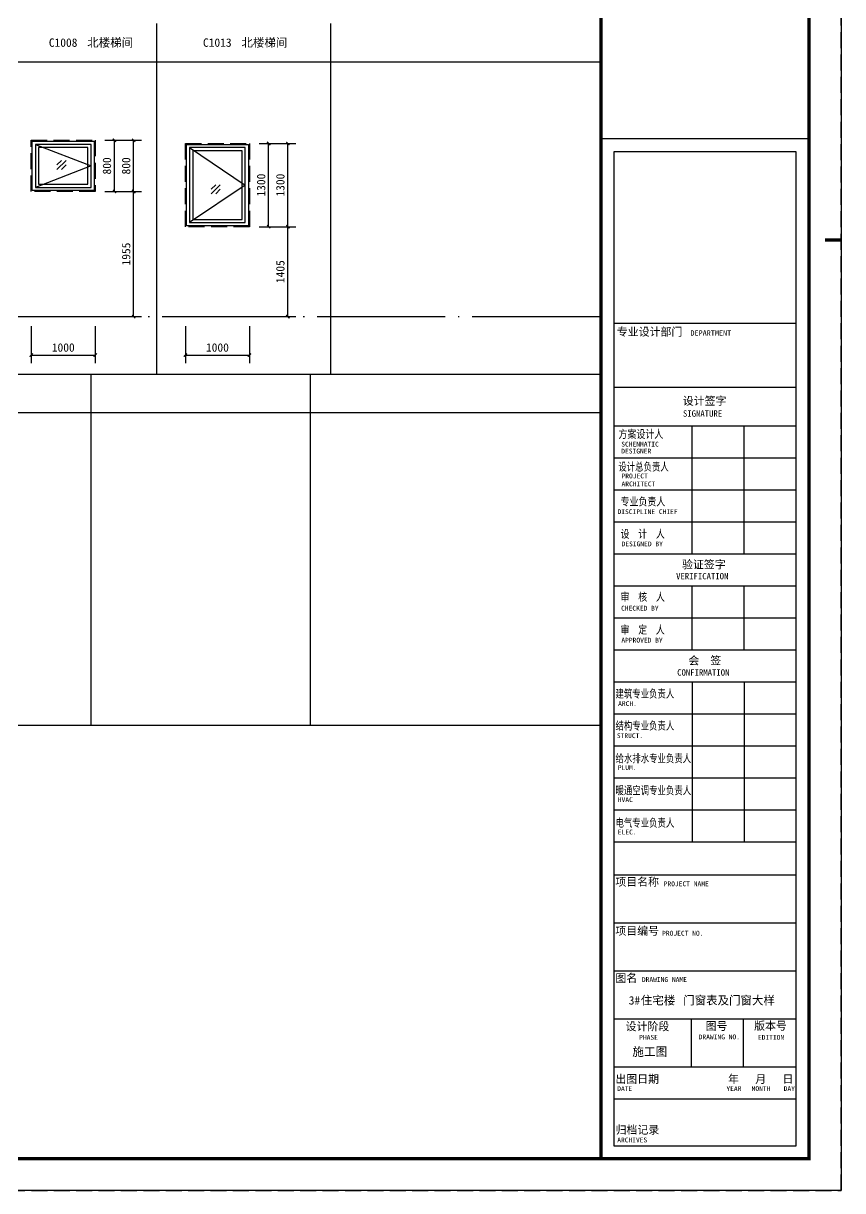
# Model space of a CAD drawing. Extents: x -25 to 42075, y -25 to 31330.
# Drawn here: x 29275 to 42075, y 0 to 18236 of the extents above; entities that cross this region are included whole.
import ezdxf
from ezdxf.enums import TextEntityAlignment as Align

# ---------------------------------------------------------------- set-up
doc = ezdxf.new("R2010")
doc.units = 0
doc.header["$LTSCALE"] = 1000
doc.header["$MEASUREMENT"] = 0
for name, pattern in [('5#楼-HZS$0$__DASH', [0.35, 0.25, -0.1]), ('DASH', [0.35, 0.25, -0.1]), ('DOTE', [2.42, 2, -0.2, 0.02, -0.2])]:
    doc.linetypes.add(name, pattern=pattern)
doc.layers.get('Defpoints').update_dxf_attribs({"color": 4, "linetype": 'DASH'})
for name, color, linetype in [('5#楼-HZS-ELEV-WIND', 4, 'Continuous'), ('A-ANNO-DOTE', 10, 'DOTE'), ('A-ANNO-IDEN', 3, 'Continuous'), ('A-ANNO-TEXT', 7, 'Continuous'), ('A1-无手签$0$A-ANNO-TTLB', 7, 'Continuous'), ('图签$0$A-ANNO-TTLB', 7, 'Continuous')]:
    doc.layers.add(name, color=color, linetype=linetype)
doc.layers.add('DIM_MODI', color=6, linetype='Continuous', plot=False)
doc.layers.add('图签$0$HIDDENLINE', color=250, linetype='Continuous', plot=False)
doc.layers.add('图签$0$PUB_TEXT', color=7, linetype='Continuous', lineweight=30)
doc.styles.add('_TCH_DIM_T3', font='simhei.ttf')
doc.styles.get("Standard").update_dxf_attribs({"font": 'simhei.ttf'})
doc.styles.add('图签$0$03_F标_dims$0$_TCH_DIM', font='')
doc.styles.add('图签$0$楷体', font='simkai.ttf')
doc.styles.add('图签$0$黑体', font='simhei.ttf')
doc.styles.get('图签$0$03_F标_dims$0$_TCH_DIM').set_extended_font_data('SimSun')
doc.dimstyles.new('_TCH_ARCH&&50', dxfattribs={"dimtxt": 131.434599, "dimasz": 50, "dimexe": 125, "dimexo": 150, "dimgap": 50, "dimtad": 1, "dimdec": 0, "dimzin": 0, "dimdsep": 46, "dimtxsty": '_TCH_DIM_T3', "dimblk": 'ARCHTICK', "dimcen": 0.09, "dimclrt": 7, "dimazin": 2, "dimtfac": 1, "dimtdec": 0, "dimtix": 1, "dimtmove": 2, "dimatfit": 3, "dimfxl": 50, "dimtolj": 1, "dimtzin": 0, "dimarcsym": 0})

# ---------------------------------------------------------------- blocks, each defined once
blk = doc.blocks.new('_ArchTick')
at = {"color": 0, "linetype": 'ByBlock', "const_width": 0.4}
blk.add_lwpolyline([(-0.5, -0.5), (0.5, 0.5)], dxfattribs=at)
blk = doc.blocks.new('*D53')
at = {"layer": 'A-ANNO-IDEN', "color": 0, "lineweight": -2, "transparency": 16777216}
for p, q in [((32957, 16359), (33232, 16359)), ((33107, 15059), (33107, 16359)), ((32957, 15059), (33232, 15059))]:
    blk.add_line(p, q, dxfattribs=at)
at = {"layer": 'Defpoints', "color": 0, "transparency": 16777216}
for p in [(32807, 16359), (33107, 16359), (32807, 15059)]:
    blk.add_point(p, dxfattribs=at)
at = {"layer": 'A-ANNO-IDEN', "color": 0, "lineweight": -2, "transparency": 16777216, "xscale": 50, "yscale": 50, "zscale": 50}
for p, rotation in [((33107, 16359), 90), ((33107, 15059), 270)]:
    blk.add_blockref('_ArchTick', p, dxfattribs=dict(at, rotation=rotation))
at = {"layer": 'A-ANNO-IDEN', "color": 7, "transparency": 16777216, "insert": (32990, 15709), "char_height": 131.4, "attachment_point": 5, "rotation": 90, "style": '_TCH_DIM_T3'}
blk.add_mtext('\\A1;1300', dxfattribs=at)
blk = doc.blocks.new('*D54')
at = {"layer": 'A-ANNO-IDEN', "color": 0, "lineweight": -2, "transparency": 16777216}
for p, q in [((32957, 15059), (33532, 15059)), ((33407, 13654), (33407, 15059)), ((32957, 13654), (33532, 13654))]:
    blk.add_line(p, q, dxfattribs=at)
at = {"layer": 'Defpoints', "color": 0, "transparency": 16777216}
for p in [(32807, 15059), (33407, 15059), (32807, 13654)]:
    blk.add_point(p, dxfattribs=at)
at = {"layer": 'A-ANNO-IDEN', "color": 0, "lineweight": -2, "transparency": 16777216, "xscale": 50, "yscale": 50, "zscale": 50}
for p, rotation in [((33407, 15059), 90), ((33407, 13654), 270)]:
    blk.add_blockref('_ArchTick', p, dxfattribs=dict(at, rotation=rotation))
at = {"layer": 'A-ANNO-IDEN', "color": 7, "transparency": 16777216, "insert": (33290, 14357), "char_height": 131.4, "attachment_point": 5, "rotation": 90, "style": '_TCH_DIM_T3'}
blk.add_mtext('\\A1;1405', dxfattribs=at)
blk = doc.blocks.new('*D55')
at = {"layer": 'A-ANNO-IDEN', "color": 0, "lineweight": -2, "transparency": 16777216}
for p, q in [((32957, 16359), (33532, 16359)), ((33407, 15059), (33407, 16359)), ((32957, 15059), (33532, 15059))]:
    blk.add_line(p, q, dxfattribs=at)
at = {"layer": 'Defpoints', "color": 0, "transparency": 16777216}
for p in [(32807, 16359), (33407, 16359), (32807, 15059)]:
    blk.add_point(p, dxfattribs=at)
at = {"layer": 'A-ANNO-IDEN', "color": 0, "lineweight": -2, "transparency": 16777216, "xscale": 50, "yscale": 50, "zscale": 50}
for p, rotation in [((33407, 16359), 90), ((33407, 15059), 270)]:
    blk.add_blockref('_ArchTick', p, dxfattribs=dict(at, rotation=rotation))
at = {"layer": 'A-ANNO-IDEN', "color": 7, "transparency": 16777216, "insert": (33290, 15709), "char_height": 131.4, "attachment_point": 5, "rotation": 90, "style": '_TCH_DIM_T3'}
blk.add_mtext('\\A1;1300', dxfattribs=at)
blk = doc.blocks.new('*D56')
at = {"layer": 'A-ANNO-IDEN', "color": 0, "lineweight": -2, "transparency": 16777216}
for p, q in [((31807, 13504), (31807, 12929)), ((32807, 13504), (32807, 12929)), ((31807, 13054), (32807, 13054))]:
    blk.add_line(p, q, dxfattribs=at)
at = {"layer": 'Defpoints', "color": 0, "transparency": 16777216}
for p in [(31807, 13654), (32807, 13654), (32807, 13054)]:
    blk.add_point(p, dxfattribs=at)
at = {"layer": 'A-ANNO-IDEN', "color": 0, "lineweight": -2, "transparency": 16777216, "xscale": 50, "yscale": 50, "zscale": 50, "rotation": 180}
blk.add_blockref('_ArchTick', (31807, 13054), dxfattribs=at)
at = {"layer": 'A-ANNO-IDEN', "color": 0, "lineweight": -2, "transparency": 16777216, "xscale": 50, "yscale": 50, "zscale": 50}
blk.add_blockref('_ArchTick', (32807, 13054), dxfattribs=at)
at = {"layer": 'A-ANNO-IDEN', "color": 7, "transparency": 16777216, "insert": (32307, 13171), "char_height": 131.4, "attachment_point": 5, "style": '_TCH_DIM_T3'}
blk.add_mtext('\\A1;1000', dxfattribs=at)
blk = doc.blocks.new('*D57')
at = {"layer": 'A-ANNO-IDEN', "color": 0, "lineweight": -2, "transparency": 16777216}
for p, q in [((30548, 16409), (30823, 16409)), ((30698, 15609), (30698, 16409)), ((30548, 15609), (30823, 15609))]:
    blk.add_line(p, q, dxfattribs=at)
at = {"layer": 'Defpoints', "color": 0, "transparency": 16777216}
for p in [(30398, 16409), (30698, 16409), (30398, 15609)]:
    blk.add_point(p, dxfattribs=at)
at = {"layer": 'A-ANNO-IDEN', "color": 0, "lineweight": -2, "transparency": 16777216, "xscale": 50, "yscale": 50, "zscale": 50}
for p, rotation in [((30698, 16409), 90), ((30698, 15609), 270)]:
    blk.add_blockref('_ArchTick', p, dxfattribs=dict(at, rotation=rotation))
at = {"layer": 'A-ANNO-IDEN', "color": 7, "transparency": 16777216, "insert": (30581, 16009), "char_height": 131.4, "attachment_point": 5, "rotation": 90, "style": '_TCH_DIM_T3'}
blk.add_mtext('\\A1;800', dxfattribs=at)
blk = doc.blocks.new('*D58')
at = {"layer": 'A-ANNO-IDEN', "color": 0, "lineweight": -2, "transparency": 16777216}
for p, q in [((30548, 15609), (31123, 15609)), ((30998, 13654), (30998, 15609)), ((30548, 13654), (31123, 13654))]:
    blk.add_line(p, q, dxfattribs=at)
at = {"layer": 'Defpoints', "color": 0, "transparency": 16777216}
for p in [(30398, 15609), (30998, 15609), (30398, 13654)]:
    blk.add_point(p, dxfattribs=at)
at = {"layer": 'A-ANNO-IDEN', "color": 0, "lineweight": -2, "transparency": 16777216, "xscale": 50, "yscale": 50, "zscale": 50}
for p, rotation in [((30998, 15609), 90), ((30998, 13654), 270)]:
    blk.add_blockref('_ArchTick', p, dxfattribs=dict(at, rotation=rotation))
at = {"layer": 'A-ANNO-IDEN', "color": 7, "transparency": 16777216, "insert": (30882, 14632), "char_height": 131.4, "attachment_point": 5, "rotation": 90, "style": '_TCH_DIM_T3'}
blk.add_mtext('\\A1;1955', dxfattribs=at)
blk = doc.blocks.new('*D59')
at = {"layer": 'A-ANNO-IDEN', "color": 0, "lineweight": -2, "transparency": 16777216}
for p, q in [((30548, 16409), (31123, 16409)), ((30998, 15609), (30998, 16409)), ((30548, 15609), (31123, 15609))]:
    blk.add_line(p, q, dxfattribs=at)
at = {"layer": 'Defpoints', "color": 0, "transparency": 16777216}
for p in [(30398, 16409), (30998, 16409), (30398, 15609)]:
    blk.add_point(p, dxfattribs=at)
at = {"layer": 'A-ANNO-IDEN', "color": 0, "lineweight": -2, "transparency": 16777216, "xscale": 50, "yscale": 50, "zscale": 50}
for p, rotation in [((30998, 16409), 90), ((30998, 15609), 270)]:
    blk.add_blockref('_ArchTick', p, dxfattribs=dict(at, rotation=rotation))
at = {"layer": 'A-ANNO-IDEN', "color": 7, "transparency": 16777216, "insert": (30881, 16009), "char_height": 131.4, "attachment_point": 5, "rotation": 90, "style": '_TCH_DIM_T3'}
blk.add_mtext('\\A1;800', dxfattribs=at)
blk = doc.blocks.new('*D60')
at = {"layer": 'A-ANNO-IDEN', "color": 0, "lineweight": -2, "transparency": 16777216}
for p, q in [((29398, 13504), (29398, 12929)), ((30398, 13504), (30398, 12929)), ((29398, 13054), (30398, 13054))]:
    blk.add_line(p, q, dxfattribs=at)
at = {"layer": 'Defpoints', "color": 0, "transparency": 16777216}
for p in [(29398, 13654), (30398, 13654), (30398, 13054)]:
    blk.add_point(p, dxfattribs=at)
at = {"layer": 'A-ANNO-IDEN', "color": 0, "lineweight": -2, "transparency": 16777216, "xscale": 50, "yscale": 50, "zscale": 50, "rotation": 180}
blk.add_blockref('_ArchTick', (29398, 13054), dxfattribs=at)
at = {"layer": 'A-ANNO-IDEN', "color": 0, "lineweight": -2, "transparency": 16777216, "xscale": 50, "yscale": 50, "zscale": 50}
blk.add_blockref('_ArchTick', (30398, 13054), dxfattribs=at)
at = {"layer": 'A-ANNO-IDEN', "color": 7, "transparency": 16777216, "insert": (29898, 13171), "char_height": 131.4, "attachment_point": 5, "style": '_TCH_DIM_T3'}
blk.add_mtext('\\A1;1000', dxfattribs=at)

msp = doc.modelspace()

# ---------------------------------------------------------------- linework, layer by layer
for points in [[(31359.4, 12754.1), (31359.4, 18236)], [(34079.9, 12754.1), (34079.9, 18236)], [(16925.8, 17636), (38300, 17636)], [(16925.8, 12754.1), (38300, 12754.1)], [(30335.5, 7272.1), (30335.5, 12754.1)], [(33760.5, 7272.1), (33760.5, 12754.1)], [(16925.8, 12154.1), (38300, 12154.1)], [(16925.8, 7272.1), (38300, 7272.1)]]:
    msp.add_lwpolyline(points)
at = {"color": 8}
for points in [[(29871.1, 16094.6), (29800.4, 16023.9)], [(29941.8, 16094.6), (29800.4, 15953.2)], [(29941.8, 16023.9), (29871.1, 15953.2)], [(32279.8, 15715), (32209.1, 15644.3)], [(32350.5, 15715), (32209.1, 15573.5)], [(32350.5, 15644.3), (32279.8, 15573.5)]]:
    msp.add_lwpolyline(points, dxfattribs=at)
at = {"layer": '5#楼-HZS-ELEV-WIND', "color": 8, "linetype": '5#楼-HZS$0$__DASH'}
for points in [[(29397.8, 16409.1), (30397.8, 16409.1), (30397.8, 15609.1), (29397.8, 15609.1)], [(31806.5, 16359.1), (32806.5, 16359.1), (32806.5, 15059.1), (31806.5, 15059.1)]]:
    msp.add_lwpolyline(points, close=True, dxfattribs=at)
at = {"layer": '5#楼-HZS-ELEV-WIND'}
for points in [[(29412.8, 16394.1), (30382.8, 16394.1), (30382.8, 15624.1), (29412.8, 15624.1)], [(30332.8, 16344.1), (29462.8, 16344.1), (29462.8, 15674.1), (30332.8, 15674.1)], [(30282.8, 16294.1), (29512.8, 16294.1), (29512.8, 15724.1), (30282.8, 15724.1)], [(31821.5, 16344.1), (32791.5, 16344.1), (32791.5, 15074.1), (31821.5, 15074.1)], [(32741.5, 16294.1), (31871.5, 16294.1), (31871.5, 15124.1), (32741.5, 15124.1)], [(32691.5, 16244.1), (31921.5, 16244.1), (31921.5, 15174.1), (32691.5, 15174.1)]]:
    msp.add_lwpolyline(points, close=True, dxfattribs=at)
at = {"layer": '5#楼-HZS-ELEV-WIND', "color": 8}
for points in [[(29462.8, 16344.1), (30332.8, 16009.1), (29462.8, 15674.1)], [(31871.5, 16294.1), (32741.5, 15709.1), (31871.5, 15124.1)]]:
    msp.add_lwpolyline(points, dxfattribs=at)
at = {"layer": 'A-ANNO-DOTE'}
msp.add_lwpolyline([(16925.8, 13654.1), (38300, 13654.1)], dxfattribs=at)
at = {"layer": 'A1-无手签$0$A-ANNO-TTLB'}
msp.add_lwpolyline([(0, 0), (0, 29700), (42050, 29700), (42050, 0)], close=True, dxfattribs=at)
at = {"layer": 'A1-无手签$0$A-ANNO-TTLB', "const_width": 50}
msp.add_lwpolyline([(1250, 500), (41550, 500), (41550, 29200), (1250, 29200)], close=True, dxfattribs=at)
for points in [[(38300, 500), (38300, 29200)], [(41800, 14850), (42050, 14850)]]:
    msp.add_lwpolyline(points, dxfattribs=at)
at = {"layer": 'Defpoints'}
for points in [[(42050, 29700), (0, 29700), (0, 0), (42050, 0)], [(1250, 500), (38300, 500), (38300, 29200), (1250, 29200)]]:
    msp.add_lwpolyline(points, close=True, dxfattribs=at)
at = {"layer": '图签$0$A-ANNO-TTLB'}
for p, q in [((41550, 16432.6), (38300, 16432.6)), ((41550, 500), (41550, 16432.6)), ((38500, 13550), (41350, 13550)), ((38500, 12550), (41350, 12550)), ((38500, 11950), (41350, 11950)), ((39314.1, 11950), (41350, 11950)), ((39725, 9950), (39725, 11950)), ((40537.5, 9950), (40537.5, 11950)), ((38500, 11450), (41350, 11450)), ((38500, 10950), (41350, 10950)), ((38500, 10450), (41350, 10450)), ((38500, 9950), (41350, 9950)), ((38500, 9450), (41350, 9450)), ((39725, 8450), (39725, 9450)), ((40537.5, 8450), (40537.5, 9450)), ((38500, 8950), (41350, 8950)), ((38500, 8450), (41350, 8450)), ((38500, 7950), (41350, 7950)), ((39514.1, 7950), (41350, 7950)), ((39725, 7950), (39725, 5450)), ((40537.5, 7950), (40537.5, 5450)), ((38500, 7450), (41350, 7450)), ((38500, 6950), (41350, 6950)), ((38500, 6450), (41350, 6450)), ((38500, 5950), (41350, 5950)), ((38500, 5450), (41350, 5450)), ((38500, 4935), (41350, 4935)), ((38500, 4185), (41350, 4185)), ((38500, 3435), (41350, 3435)), ((38500, 2685), (41350, 2685)), ((39710, 2685), (39710, 1935)), ((40522.5, 2685), (40522.5, 1935)), ((38500, 1935), (41350, 1935)), ((38500, 1435), (41350, 1435)), ((38300, 500), (41550, 500))]:
    msp.add_line(p, q, dxfattribs=at)
at = {"layer": '图签$0$HIDDENLINE'}
for p, q in [((41350, 16231.2), (38500, 16231.2)), ((38500, 16231.2), (38500, 698.6)), ((41350, 698.6), (41350, 16231.2)), ((38500, 698.6), (41350, 698.6))]:
    msp.add_line(p, q, dxfattribs=at)

# ---------------------------------------------------------------- texts
at = {"layer": 'A-ANNO-TEXT'}
for s, p in [('C1008', (29672.7, 17869.6)), ('C1013', (32081.4, 17869.6)), ('3#', (38732.6, 2906.8)), ('住宅楼', (38921.6, 2906.8)), ('门窗表及门窗大样', (39583.2, 2906.8))]:
    msp.add_text(s, height=131.43, dxfattribs=at).set_placement(p)
at = {"layer": 'DIM_MODI'}
for p in [(30272.7, 17869.6), (32681.4, 17869.6)]:
    msp.add_text('北楼梯间', height=131.43, dxfattribs=at).set_placement(p)
at = {"layer": '图签$0$A-ANNO-TTLB'}
for s, height, style, p in [('专业设计部门', 125, '图签$0$楷体', (38547.3, 13354.8)), ('DEPARTMENT', 85, '图签$0$黑体', (39697.1, 13356)), ('设计签字', 125, '图签$0$楷体', (39577.2, 12275.3)), ('SIGNATURE', 100, '图签$0$黑体', (39579.9, 12090.4)), ('SCHENMATIC', 75, '图签$0$黑体', (38616, 11624.7)), ('DESIGNER', 75, '图签$0$黑体', (38616, 11516.1)), ('PROJECT', 75, '图签$0$黑体', (38620.4, 11127.8)), ('ARCHITECT', 75, '图签$0$黑体', (38620.4, 11003.1)), ('DISCIPLINE CHIEF', 75, '图签$0$黑体', (38557.6, 10569.4)), ('DESIGNED BY', 75, '图签$0$黑体', (38621.2, 10066.1)), ('验证签字', 125, '图签$0$楷体', (39566, 9719.7)), ('VERIFICATION', 100, '图签$0$黑体', (39473.4, 9549.9)), ('CHECKED BY', 75, '图签$0$黑体', (38613.4, 9061.9)), ('APPROVED BY', 75, '图签$0$黑体', (38617.8, 8562.3)), ('会  签', 125, '图签$0$楷体', (39666.3, 8218.8)), ('CONFIRMATION', 100, '图签$0$黑体', (39489.9, 8045.4)), ('ARCH.', 75, '图签$0$黑体', (38567.1, 7571.7)), ('STRUCT.', 75, '图签$0$黑体', (38547.1, 7069.9)), ('PLUM.', 75, '图签$0$黑体', (38562.1, 6571)), ('HVAC', 75, '图签$0$黑体', (38562.1, 6071)), ('ELEC.', 75, '图签$0$黑体', (38562.1, 5564.9)), ('项目名称', 125, '图签$0$楷体', (38524, 4761.6)), ('PROJECT NAME', 75, '图签$0$黑体', (39279.1, 4755.5)), ('项目编号', 125, '图签$0$楷体', (38524, 3995.6)), ('PROJECT NO.', 75, '图签$0$黑体', (39254.9, 3984.2)), ('图名', 125, '图签$0$楷体', (38524, 3258)), ('DRAWING NAME', 75, '图签$0$黑体', (38938, 3260.7)), ('设计阶段', 125, '图签$0$楷体', (38683.6, 2503.3)), ('图号', 125, '图签$0$楷体', (39933.8, 2509)), ('版本号', 125, '图签$0$楷体', (40691.6, 2513.8)), ('PHASE', 75, '图签$0$黑体', (38895.4, 2358.5)), ('DRAWING NO.', 75, '图签$0$黑体', (39825.2, 2364.1)), ('EDITION', 75, '图签$0$黑体', (40751.1, 2357.7)), ('出图日期', 125, '图签$0$楷体', (38524, 1681.2)), ('年   月   日', 125, '图签$0$楷体', (40284.3, 1681.2)), ('DATE', 75, '图签$0$黑体', (38552.9, 1556.9)), ('YEAR', 75, '图签$0$黑体', (40259, 1556.9)), ('MONTH', 75, '图签$0$黑体', (40653.4, 1556.9)), ('DAY', 75, '图签$0$黑体', (41153.8, 1556.9)), ('归档记录', 125, '图签$0$楷体', (38527.4, 888)), ('ARCHIVES', 75, '图签$0$黑体', (38553.3, 754.4))]:
    msp.add_text(s, height=height, dxfattribs=dict(at, style=style)).set_placement(p)
at = {"layer": '图签$0$A-ANNO-TTLB', "style": '图签$0$楷体'}
for s, width, p in [('方案设计人', 0.8, (38572.2, 11756.6)), ('设计总负责人', 0.75, (38570.6, 11246.7)), ('专业负责人', 0.8, (38604.7, 10702.3)), ('设  计  人', 0.8, (38604.7, 10197)), ('审  核  人', 0.8, (38604.7, 9212.7)), ('审  定  人', 0.8, (38604.7, 8699.8)), ('建筑专业负责人', 0.75, (38526.6, 7700.8)), ('结构专业负责人', 0.75, (38526.6, 7200.8)), ('给水排水专业负责人', 0.75, (38526.6, 6690.6)), ('暖通空调专业负责人', 0.75, (38526.6, 6190.6)), ('电气专业负责人', 0.75, (38526.6, 5683.7))]:
    msp.add_text(s, height=125, dxfattribs=dict(at, width=width)).set_placement(p)
at = {"layer": '图签$0$PUB_TEXT', "color": 1, "style": '图签$0$03_F标_dims$0$_TCH_DIM'}
msp.add_text('施工图', height=132.91, dxfattribs=at).set_placement((39061.1, 2104), align=Align.CENTER)

# ---------------------------------------------------------------- dimensions: what is measured, and where the dimension line sits
at = {"layer": 'A-ANNO-IDEN'}
for p1, p2, distance, picture, middle in [((30397.8, 15609.1), (30397.8, 16409.1), -300, '*D57', (30581.4, 16009.1)), ((30397.8, 15609.1), (30397.8, 16409.1), -600, '*D59', (30881.4, 16009.1)), ((32806.5, 15059.1), (32806.5, 16359.1), -300, '*D53', (32990.1, 15709.1)), ((32806.5, 15059.1), (32806.5, 16359.1), -600, '*D55', (33290.1, 15709.1)), ((30397.8, 13654.1), (30397.8, 15609.1), -600, '*D58', (30882.1, 14631.6)), ((32806.5, 13654.1), (32806.5, 15059.1), -600, '*D54', (33290.1, 14356.6)), ((29397.8, 13654.1), (30397.8, 13654.1), -600, '*D60', (29897.8, 13170.5)), ((31806.5, 13654.1), (32806.5, 13654.1), -600, '*D56', (32306.5, 13170.5))]:
    dim = msp.add_aligned_dim(p1=p1, p2=p2, distance=distance, dimstyle='_TCH_ARCH&&50', dxfattribs=at)
    dim.commit()
    dim.dimension.update_dxf_attribs({"geometry": picture, "text_midpoint": middle})

doc.saveas('drawing.dxf')
